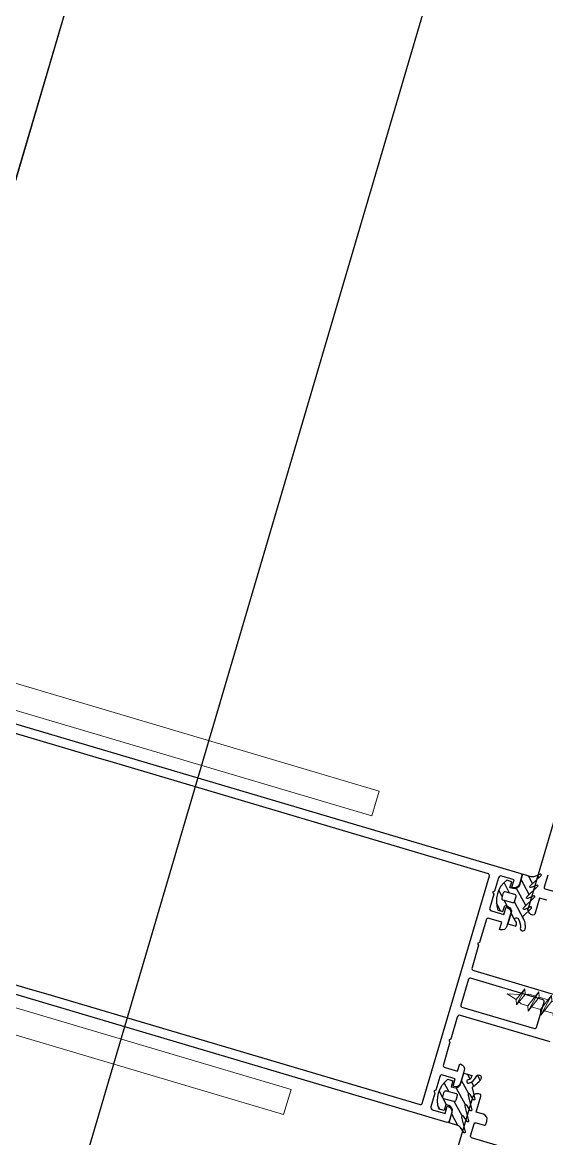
# Model space of a CAD drawing. Header units: millimetres. Extents: x 62878 to 70819, y -67946 to -61850.
# Drawn here: x 67826.36 to 67836.47, y -66081.67 to -66060.15 of the extents above; entities that cross this region are included whole.
import ezdxf

# ---------------------------------------------------------------- set-up
doc = ezdxf.new("R2010")
doc.units = ezdxf.units.MM
doc.layers.add('Dog_dos_yeni', color=63, linetype='Continuous', lineweight=5)
doc.layers.add('DOGRAMA', color=171, linetype='Continuous', lineweight=0)
doc.layers.add('ÇATI K', color=254, linetype='Continuous')
pattern_1 = [(118.5057849383402, (67796.42856037867, -66182.14120469373), (-0.1395045678384407, -0.07576303882639554), [])]

# ---------------------------------------------------------------- blocks, each defined once
blk = doc.blocks.new('a2we')
at = {"lineweight": 5, "ltscale": 0.5}
for p, q in [((-197.5747968978259, -417.6063757508618), (-196.5747276986959, -417.2423803302317)), ((-196.0144480926461, -415.2868589025547), (-196.5925912144022, -417.2488821181558)), ((-196.5747276986959, -417.2423803302317), (-194.1582851917165, -418.2620245979042)), ((-196.0144480926461, -415.2868589025547), (-195.4639709594615, -417.7110762494052)), ((-194.1582851917165, -418.2620245979042), (-197.5747968978259, -417.6063757508618)), ((-195.1583543907882, -418.6260200186506), (-197.5747968978259, -417.6063757508618)), ((-197.1143788935161, -419.7428166739272), (-197.1143788935161, -418.4283854465556)), ((-196.8896500078097, -417.895480952812), (-197.0961171580722, -418.3448917148726)), ((-194.1582851917165, -418.2620245979042), (-195.1583543907882, -418.6260200186506)), ((-195.1583543907882, -418.6260200186506), (-194.9264251741961, -419.2953524503964)), ((-194.9154016761394, -420.634479622855), (-194.9154016761394, -419.3608343693425)), ((-198.1144480926461, -420.1068120946153), (-197.1143788935161, -419.7428166739268)), ((-194.9154016761721, -421.4039929561312), (-198.1144480926461, -420.1068120946153)), ((-193.9153324771005, -421.0399975355008), (-198.1144480926461, -420.1068120946153)), ((-197.1143788935161, -419.7428166739268), (-193.9153324771005, -421.0399975355008)), ((-197.1143788935161, -419.7428166739268), (-193.9153324771005, -421.0399975355008)), ((-197.1143788935161, -422.2969096404012), (-197.1143788935162, -420.512330007273)), ((-193.9153324771005, -421.0399975355008), (-194.9154016761721, -421.4039929561312)), ((-194.9154016761721, -423.1885725893157), (-194.9154016761721, -421.4039929561312)), ((-198.1144480926461, -422.6609050610894), (-197.1143788935161, -422.2969096404012)), ((-194.9154016761721, -423.9580859226053), (-198.1144480926461, -422.6609050610894)), ((-193.9153324771005, -423.594090501975), (-198.1144480926461, -422.6609050610894)), ((-197.1143788935161, -422.2969096404012), (-193.9153324771005, -423.594090501975)), ((-197.1143788935161, -422.2969096404012), (-193.9153324771005, -423.594090501975)), ((-197.1143788935161, -424.8510026068752), (-197.1143788935162, -423.0664229737469)), ((-193.9153324771005, -423.594090501975), (-194.9154016761721, -423.9580859226053)), ((-198.1144480926461, -425.2149980275636), (-197.1143788935161, -424.8510026068752)), ((-194.9154016761721, -426.5121788890793), (-198.1144480926461, -425.2149980275636)), ((-193.9153324771005, -426.1481834684492), (-198.1144480926461, -425.2149980275636)), ((-197.1143788935161, -424.8510026068752), (-193.9153324771005, -426.1481834684492)), ((-197.1143788935161, -424.8510026068752), (-193.9153324771005, -426.1481834684492)), ((-197.1143788935161, -427.3050955733496), (-197.1143788935162, -425.6205159402211)), ((-194.9154016761721, -425.7426655557898), (-194.9154016761721, -423.9580859226053)), ((-198.1144480926461, -427.669090994038), (-197.1143788935161, -427.3050955733496)), ((-194.9154016761721, -428.9662718555534), (-198.1144480926461, -427.669090994038)), ((-193.9153324771005, -428.6022764349236), (-198.1144480926461, -427.669090994038)), ((-197.1143788935161, -427.3050955733496), (-193.9153324771005, -428.6022764349236)), ((-197.1143788935161, -427.3050955733496), (-193.9153324771005, -428.6022764349236)), ((-197.1143788935161, -429.5591885398237), (-197.1143788935161, -428.0237477951896)), ((-193.9153324771005, -426.1481834684492), (-194.9154016761721, -426.5121788890793)), ((-194.9154016761721, -428.1967585222638), (-194.9154016761721, -426.5121788890793)), ((-198.1144480926461, -429.9231839605702), (-197.1143788935161, -429.5591885398237)), ((-194.9154016761721, -431.2203648220857), (-198.1144480926461, -429.9231839605702)), ((-193.9153324771005, -430.8563694013976), (-198.1144480926461, -429.9231839605702)), ((-197.1143788935161, -429.5591885398237), (-193.9153324771005, -430.8563694013976)), ((-197.1143788935161, -429.5591885398237), (-193.9153324771005, -430.8563694013976)), ((-197.1143788935161, -431.8132815063559), (-197.1143788935161, -430.2778407616635)), ((-193.9153324771005, -428.6022764349236), (-194.9154016761721, -428.9662718555534)), ((-194.9154016761721, -430.450851488738), (-194.9154016761721, -428.9662718555534)), ((-198.1144480926461, -432.177276926986), (-197.1143788935161, -431.8132815063559)), ((-194.9154016761721, -433.4744577885599), (-198.1144480926461, -432.177276926986)), ((-193.9153324771005, -433.1104623678716), (-198.1144480926461, -432.177276926986)), ((-197.1143788935161, -431.8132815063559), (-193.9153324771005, -433.1104623678716)), ((-197.1143788935161, -431.8132815063559), (-193.9153324771005, -433.1104623678716)), ((-193.9153324771005, -430.8563694013976), (-194.9154016761721, -431.2203648220857)), ((-194.9154016761721, -432.7049444552304), (-194.9154016761721, -431.2203648220857)), ((-198.1144480926461, -434.4313698935184), (-197.1143788935161, -434.0673744728301)), ((-194.9154016761721, -435.7285507550341), (-198.1144480926461, -434.4313698935184)), ((-193.9153324771005, -435.364555334404), (-198.1144480926461, -434.4313698935184)), ((-197.1143788935161, -434.0673744728301), (-197.1143788935161, -432.5319337281958)), ((-197.1143788935161, -434.0673744728301), (-193.9153324771005, -435.364555334404)), ((-197.1143788935161, -434.0673744728301), (-193.9153324771005, -435.364555334404)), ((-193.9153324771005, -433.1104623678716), (-194.9154016761721, -433.4744577885599)), ((-194.9154016761721, -434.9590374217446), (-194.9154016761721, -433.4744577885599)), ((-198.1144480926461, -436.7282294008277), (-197.1143788935161, -436.3642339800811)), ((-194.9154016761721, -438.0254102623434), (-198.1144480926461, -436.7282294008277)), ((-193.9153324771005, -437.6614148416551), (-198.1144480926461, -436.7282294008277)), ((-197.1143788935161, -436.3642339800811), (-197.1143788935161, -434.7860266946118)), ((-197.1143788935161, -436.3642339800811), (-193.9153324771005, -437.6614148416551)), ((-197.1143788935161, -436.3642339800811), (-193.9153324771005, -437.6614148416551)), ((-193.9153324771005, -435.364555334404), (-194.9154016761721, -435.7285507550341)), ((-194.9154016761721, -437.2558969289955), (-194.9154016761721, -435.7285507550341)), ((-198.1144480926461, -439.0250889080787), (-197.1143788935161, -438.6610934873901)), ((-197.1143788935161, -438.6610934873901), (-197.1143788935161, -437.1337473134849)), ((-197.1143788935161, -438.6610934873901), (-193.9153324771005, -439.9582743489061)), ((-197.1143788935161, -438.6610934873901), (-193.9153324771005, -439.9582743489061)), ((-193.9153324771005, -437.6614148416551), (-194.9154016761721, -438.0254102623434)), ((-194.9154016761721, -439.5527564362646), (-194.9154016761721, -438.0254102623434)), ((-194.9154016761721, -440.3222697695944), (-198.1144480926461, -439.0250889080787)), ((-193.9153324771005, -439.9582743489061), (-198.1144480926461, -439.0250889080787)), ((-198.1144480926461, -441.3219484153295), (-197.1143788935161, -440.9579529946993)), ((-197.1143788935161, -440.9579529946993), (-197.1143788935161, -439.430606820736)), ((-197.1143788935161, -440.9579529946993), (-193.9153324771005, -442.2551338562151)), ((-193.9153324771005, -439.9582743489061), (-194.9154016761721, -440.3222697695944)), ((-194.9154016761721, -441.849615943574), (-194.9154016761721, -440.3222697695944)), ((-194.9154016761721, -442.6191292769035), (-198.1144480926461, -441.3219484153295)), ((-193.9153324771005, -442.2551338562151), (-198.1144480926461, -441.3219484153295)), ((-197.1143788935161, -443.2537258831643), (-197.1143788935161, -441.7274663280053)), ((-193.9153324771005, -442.2551338562151), (-194.9154016761721, -442.6191292769035)), ((-194.9154016761721, -444.1453888320787), (-194.9154016761721, -442.6191292769035)), ((-198.1144480926461, -443.6177213039109), (-197.1143788935161, -443.2537258831643)), ((-194.9154016761721, -444.9149021654266), (-198.1144480926461, -443.6177213039109)), ((-193.9153324771005, -444.5509067447383), (-198.1144480926461, -443.6177213039109)), ((-197.1143788935161, -443.2537258831643), (-193.9153324771005, -444.5509067447383)), ((-197.1143788935161, -445.5538642814245), (-197.1143788935161, -444.0232392165685)), ((-193.9153324771005, -444.5509067447383), (-194.9154016761721, -444.9149021654266)), ((-194.9154016761721, -446.4455272302989), (-194.9154016761721, -444.9149021654266)), ((-198.1144480926461, -445.9178597020545), (-197.1143788935161, -445.5538642814245)), ((-193.9153324771005, -446.8510451429402), (-198.1144480926461, -445.9178597020545)), ((-194.9154016761721, -447.2150405636282), (-198.1144480926461, -445.9178597020545)), ((-197.1143788935161, -445.5538642814245), (-193.9153324771005, -446.8510451429402)), ((-197.1143788935161, -445.5538642814245), (-193.9153324771005, -446.8510451429402)), ((-197.1143788935161, -447.8540026795677), (-197.1143788935161, -446.3233776147298)), ((-193.9153324771005, -446.8510451429402), (-194.9154016761721, -447.2150405636282)), ((-194.9154016761721, -448.7456656284821), (-194.9154016761721, -447.2150405636282)), ((-197.1143788935161, -447.8540026795677), (-198.1144480926461, -448.2179981003141)), ((-194.9154016761721, -449.5151789618299), (-198.1144480926461, -448.2179981003141)), ((-198.1144480926461, -448.2179981003141), (-193.9153324771005, -449.1511835411412)), ((-193.9153324771005, -449.1511835411412), (-197.1143788935161, -447.8540026795677)), ((-197.1143788935161, -450.1541410778275), (-197.1143788935161, -448.6235160129718)), ((-193.9153324770423, -449.1511835411412), (-194.9154016761721, -449.5151789618299)), ((-194.9154016761723, -451.0458040266858), (-194.9154016761721, -449.5151789618299)), ((-198.1144480926461, -450.5181364984577), (-197.1143788935161, -450.1541410778275)), ((-194.9154016761721, -451.8153173600317), (-198.1144480926461, -450.5181364984577)), ((-193.9153324770423, -451.4513219393434), (-198.1144480926461, -450.5181364984577)), ((-197.1143788935161, -450.1541410778275), (-193.9153324770423, -451.4513219393434)), ((-197.1143788935161, -453.2868589025547), (-197.1143788935162, -450.9236544111328)), ((-193.9153324770423, -451.4513219393434), (-194.9154016761721, -451.8153173600317)), ((-192.7980524524961, -453.2868589025547), (-199.230843732796, -453.2868589025547)), ((-199.230843732796, -454.5827171301502), (-199.230843732796, -453.2868589025547)), ((-194.9154016761721, -453.2868589025547), (-194.9154016761721, -451.8153173600317)), ((-192.7980524524961, -454.5827171301502), (-192.7980524524961, -453.2868589025547))]:
    blk.add_line(p, q, dxfattribs=at)
blk.add_lwpolyline([(-196.4690204826777, -455.6637351848848), (-196.1125089353335, -455.3998333582319), (-195.9163872499585, -455.3998333582319), (-195.5598757026143, -455.6637351848848)], dxfattribs=at)
for centre, radius, start, end in [((-196.9143788935627, -418.4283854465556), 0.2, 155.3251238657465, 180), ((-195.115401676151, -419.3608343693425), 0.2, 0, 19.11162363728389), ((-195.6603624057317, -449.5292358589606), 6.187568978619671, 234.757305859688, 262.4904896380407), ((-196.3685337795604, -449.5292358589606), 6.187568978619673, 277.5095103619591, 305.2426941403116)]:
    blk.add_arc(centre, radius, start, end, dxfattribs=at)

msp = doc.modelspace()

# ---------------------------------------------------------------- hatches: boundary and pattern name
at = {"layer": 'DOGRAMA', "lineweight": -2}
h = msp.add_hatch(dxfattribs=at)
h.set_pattern_fill('ANSI31', color=256, scale=0.05, angle=73.50578493834035, style=0)
h.set_pattern_definition(pattern_1)
edge = h.paths.add_edge_path()
edge.add_arc((67836.20353708512, -66076.52089854349), 0.09999999992049297, 253.50578495213472, 293.50578495286345, ccw=False)
edge.add_line((67836.17514523168, -66076.61678338402), (67836.00918968461, -66076.56764333695))
edge.add_line((67836.00918968461, -66076.56764333695), (67835.94672760696, -66076.77858998626))
edge.add_arc((67835.85084276638, -66076.7501981328), 0.09999999998843902, 253.5057849456145, 343.50578494561444, ccw=False)
edge.add_line((67835.8224509129, -66076.84608297338), (67835.76492000854, -66076.8290478613))
edge.add_line((67835.76492000854, -66076.8290478613), (67835.79899023271, -66076.7139860526))
edge.add_line((67835.79899023271, -66076.7139860526), (67835.70310539211, -66076.68559419911))
edge.add_arc((67836.00146919403, -66077.08681613479), 0.4999999999685428, 126.6358872954472, 200.3756825865904)
edge.add_line((67835.53275427123, -66077.26090324264), (67835.62863911179, -66077.28929509614))
edge.add_line((67835.62863911179, -66077.28929509614), (67835.662709336, -66077.17423328738))
edge.add_line((67835.662709336, -66077.17423328738), (67835.72024024036, -66077.19126839949))
edge.add_arc((67835.69184838686, -66077.28715324007), 0.09999999999670213, -16.494215070374594, 73.5057849296254, ccw=False)
edge.add_line((67835.78773322745, -66077.31554509357), (67835.72527114979, -66077.52649174289))
edge.add_line((67835.72527114979, -66077.52649174289), (67835.87818350438, -66077.57176965273))
edge.add_line((67835.87818350438, -66077.57176965273), (67835.88939243622, -66077.53391489829))
edge.add_arc((67835.82706728984, -66077.51546019354), 0.06499999999486282, 343.5057849475727, 411.9151204644548)
edge.add_arc((67835.8873248836, -66077.43856905444), 0.03268943073119934, 38.07550584531651, 231.9151204660589, ccw=False)
edge.add_arc((67835.72388118788, -66077.56998630475), 0.2424115901299615, -6.803520837197027, 38.70325156804438, ccw=False)
edge.add_arc((67836.01291369153, -66077.61163458592), 0.05002797726847832, 165.0203900031464, 342.533626320874)
edge.add_arc((67835.69135189528, -66077.58362415392), 0.3717812401285248, 353.3542853633724, 390.0058058524869)
edge.add_arc((67836.03186289401, -66077.39024392323), 0.01999999998145925, 133.5057850616022, 201.8914479351491, ccw=False)
edge.add_line((67836.01809433778, -66077.37573782593), (67836.17768920973, -66077.22425731989))
edge.add_arc((67836.16736279258, -66077.21337774688), 0.0149999999963509, 313.5057849044397, 473.5057849307029)
edge.add_line((67836.1613801677, -66077.19962244976), (67836.0484733688, -66077.24872927873))
edge.add_arc((67836.04049653563, -66077.23038888256), 0.01999999998142972, 133.5057849437303, 293.5057849561888, ccw=False)
edge.add_line((67836.02672797942, -66077.21588278523), (67836.24015128743, -66077.01331067058))
edge.add_arc((67836.22982487027, -66077.00243109759), 0.01499999999581427, 313.5057849830209, 473.5057850326466)
edge.add_line((67836.22384224537, -66076.98867580046), (67836.11093544649, -66077.03778262943))
edge.add_arc((67836.10295861331, -66077.01944223326), 0.01999999998142972, 133.5057849437303, 293.5057849561888, ccw=False)
edge.add_line((67836.0891900571, -66077.00493613593), (67836.30261336509, -66076.80236402128))
edge.add_arc((67836.29228694794, -66076.79148444829), 0.01499999998579632, 313.5057849427054, 473.5057849307029)
edge.add_line((67836.28630432306, -66076.77772915116), (67836.17339752411, -66076.82683598014))
edge.add_arc((67836.16542069096, -66076.80849558396), 0.01999999998316629, 133.5057848832571, 293.5057848631041, ccw=False)
edge.add_line((67836.15165213478, -66076.79398948663), (67836.36507544272, -66076.59141737201))
edge.add_arc((67836.35474902557, -66076.58053779899), 0.01500000000690547, 313.5057848661739, 473.5057848353924)
edge.add_line((67836.34876640071, -66076.56678250183), (67836.24342125101, -66076.61260052436))
edge = h.paths.add_edge_path(flags=16)
edge.add_line((67835.62723607916, -66077.0594377531), (67835.81575148227, -66077.11525785633))
edge.add_arc((67835.82426903832, -66077.08649240417), 0.0299999999914651, 253.5057849195613, 343.5057849462098)
edge.add_line((67835.85303449049, -66077.0950099602), (67835.8814263439, -66076.99912511962))
edge.add_arc((67835.85266089175, -66076.99060756355), 0.02999999998164358, 343.5057848850222, 433.5057848929129)
edge.add_line((67835.86117844781, -66076.96184211138), (67835.67266304482, -66076.90602200814))
edge.add_arc((67835.66414548876, -66076.93478746034), 0.03000000002350282, 73.50578490869428, 155.7393507347657)
edge.add_arc((67836.00146919402, -66077.0868161348), 0.3999999999959435, 155.7393507670981, 171.2722191038796)
edge.add_arc((67835.63575363524, -66077.03067230094), 0.02999999998428862, 171.2722190389145, 253.5057848583738)
h = msp.add_hatch(dxfattribs=at)
h.set_pattern_fill('ANSI31', color=256, scale=0.05, angle=73.50578493834035, style=0)
h.set_pattern_definition(pattern_1)
edge = h.paths.add_edge_path()
edge.add_arc((67834.72716070387, -66081.50691025423), 0.1000000000046983, 33.50578493974688, 73.50578493998715)
edge.add_line((67834.75555255736, -66081.41102541363), (67834.5895970104, -66081.36188536663))
edge.add_line((67834.5895970104, -66081.36188536663), (67834.65205908805, -66081.1509387173))
edge.add_arc((67834.55617424748, -66081.12254686383), 0.09999999997448594, 343.5057849432472, 433.5057849352527)
edge.add_line((67834.58456610097, -66081.02666202326), (67834.52703519654, -66081.00962691115))
edge.add_line((67834.52703519654, -66081.00962691115), (67834.49296497245, -66081.12468871985))
edge.add_line((67834.49296497245, -66081.12468871985), (67834.39708013184, -66081.09629686635))
edge.add_arc((67834.86579505465, -66080.92220975852), 0.4999999999815609, 126.6358872921189, 200.3756825844466, ccw=False)
edge.add_line((67834.56743125274, -66080.5209878228), (67834.66331609333, -66080.54937967632))
edge.add_line((67834.66331609333, -66080.54937967632), (67834.62924586915, -66080.66444148503))
edge.add_line((67834.62924586915, -66080.66444148503), (67834.68677677351, -66080.68147659712))
edge.add_arc((67834.71516862696, -66080.58559175658), 0.09999999994244822, 253.5057849465073, 343.5057849545019)
edge.add_line((67834.8110534675, -66080.61398361002), (67834.87351554522, -66080.4030369607))
edge.add_line((67834.87351554522, -66080.4030369607), (67835.02642789984, -66080.44831487056))
edge.add_line((67835.02642789984, -66080.44831487056), (67835.01521896804, -66080.486169625))
edge.add_arc((67834.95289382165, -66080.46771492025), 0.06499999999486282, 275.0964494413667, 343.50578494757275, ccw=False)
edge.add_arc((67834.96157182509, -66080.56501814285), 0.03268943072388768, 95.09644933411863, 288.936063981667)
edge.add_arc((67834.89603114197, -66080.36579777687), 0.2424115901236409, 288.3083182991797, 333.8150907070665)
edge.add_arc((67835.16114220474, -66080.48823344112), 0.05002797725810077, -15.522056423503273, 161.9911798756479, ccw=False)
edge.add_arc((67834.87617159986, -66080.3366474013), 0.3717812401355381, 297.0057640200754, 333.65728450963934, ccw=False)
edge.add_arc((67835.05649592604, -66080.68424888472), 0.01999999999651244, 125.1201220726177, 193.5057849840046)
edge.add_line((67835.03704899915, -66080.68891975551), (67835.08843752957, -66080.90287322194))
edge.add_arc((67835.07385233439, -66080.90637637502), 0.01499999999798878, -146.49421502934388, 13.505784876440828, ccw=False)
edge.add_line((67835.06134488303, -66080.91465669268), (67834.99337803721, -66080.81199251316))
edge.add_arc((67834.97670143541, -66080.8230329367), 0.01999999998634531, 33.5057849974238, 193.5057849937406)
edge.add_line((67834.95725450854, -66080.8277038075), (67835.02597545192, -66081.11381987123))
edge.add_arc((67835.01139025672, -66081.11732302433), 0.01500000001893529, -146.4942150600275, 13.50578497155368, ccw=False)
edge.add_line((67834.99888280535, -66081.12560334199), (67834.93091595953, -66081.02293916246))
edge.add_arc((67834.91423935772, -66081.03397958599), 0.01999999999044617, 33.50578493965019, 193.5057849434693)
edge.add_line((67834.89479243083, -66081.03865045677), (67834.96351337423, -66081.32476652054))
edge.add_arc((67834.94892817904, -66081.32826967361), 0.01499999999798878, -146.4942150756916, 13.505784876440828, ccw=False)
edge.add_line((67834.93642072768, -66081.33654999126), (67834.8684538819, -66081.23388581176))
edge.add_arc((67834.8517772801, -66081.24492623529), 0.01999999999044617, 33.50578493965019, 193.5057849029339)
edge.add_line((67834.83233035321, -66081.24959710606), (67834.90105129656, -66081.53571316985))
edge.add_arc((67834.88646610142, -66081.53921632294), 0.01499999995893878, -146.49421502998842, 13.505784969431886, ccw=False)
edge.add_line((67834.8739586501, -66081.54749664057), (67834.81054371296, -66081.45170813655))
edge = h.paths.add_edge_path(flags=16)
edge.add_line((67834.53698890543, -66080.7414156319), (67834.72550430842, -66080.79723573517))
edge.add_arc((67834.71698675239, -66080.82600118734), 0.02999999998320198, -16.49421502714182, 73.50578497285818, ccw=False)
edge.add_line((67834.74575220456, -66080.83451874336), (67834.71736035106, -66080.93040358396))
edge.add_arc((67834.68859489891, -66080.92188602792), 0.02999999997338046, 253.50578493831898, 343.50578493831904, ccw=False)
edge.add_line((67834.68007734287, -66080.95065148007), (67834.49156193982, -66080.89483137683))
edge.add_arc((67834.50007949586, -66080.8660659247), 0.02999999995942738, 171.2722190896379, 253.50578493042832, ccw=False)
edge.add_arc((67834.86579505476, -66080.92220975853), 0.400000000101941, 155.7393507786069, 171.2722191146511, ccw=False)
edge.add_arc((67834.52847134937, -66080.77018108408), 0.03000000000573581, 73.505784927452, 155.7393507601034, ccw=False)

# ---------------------------------------------------------------- linework, layer by layer
msp.add_lwpolyline([(68896.02066502631, -63031.43519410248), (69030.25944186504, -63071.18378898385), (69185.2789618937, -62547.65255934227), (68892.99857577804, -62461.10726346668, 1.044367817173394), (68063.1984222013, -62298.72991434322, 0.2043746373996395), (63106.96025407397, -62494.78258919505, 0.3539527355379972), (62932.93996584662, -62997.825353625), (63753.18486962488, -65779.59786478638), (64154.95366467919, -67142.15251756221), (65336.72250243354, -66792.62198400985), (65336.69978150922, -66829.11190277508), (65270.53542169294, -66829.0707046726, 0.6267890062731037), (65270.19918370779, -67369.07059999109), (65531.84452784718, -67369.23351688065, 0.9262424964682344), (66130.08755876668, -67369.60602071379), (66391.73290290477, -67369.76893760463, 0.6267427171847498), (66392.06914089088, -66829.76904228561), (66326.14716633759, -66829.72799510749), (66326.16988726193, -66793.2380763422), (67506.155742504, -67144.12829054108), (68467.02457055586, -63899.0863823687), (68625.20366853199, -63946.03714330423), (68896.02440533682, -63031.42256234252)], format="xyb")
at = {"layer": 'Dog_dos_yeni'}
msp.add_lwpolyline([(67820.31933219709, -66083.39391390234), (67825.1459472896, -66067.0934910014), (67825.62537149253, -66067.23545026882), (67824.13479918454, -66072.2694044), (67833.24385904099, -66074.9666304811), (67833.10189977355, -66075.44605468406), (67823.9928399172, -66072.74882860297), (67822.43128797546, -66078.02249483562), (67831.5403478319, -66080.7197209167), (67831.39838856444, -66081.19914511968), (67822.28932870805, -66078.5019190386), (67820.79875640007, -66083.53587316976), (67820.31933219709, -66083.39391390234)], close=True, dxfattribs=at)
at = {"layer": 'DOGRAMA', "lineweight": -2}
msp.add_lwpolyline([(66522.14423307081, -66852.65293908927), (67506.15571104952, -67144.12828122707), (68892.83019807414, -62461.05740621478)], dxfattribs=at)
at = {"layer": 'DOGRAMA', "lineweight": -2, "ltscale": 0.5}
for points in [[(67825.86832254753, -66073.5648953302), (67835.97458474609, -66076.55739668752, -0.4142135623732619), (67835.9948326422, -66076.59467969574), (67835.9465664913, -66076.75768392473, -0.4142135623730951), (67835.82228979722, -66076.82517691188), (67835.80311282905, -66076.81949854117), (67835.8457006093, -66076.67567128029), (67835.60598850786, -66076.60469164659, 0.4142135623730951), (67835.54385016082, -66076.63843814013), (67835.46719215641, -66076.89732720975), (67835.4299091482, -66076.91757510586), (67835.45015704428, -66076.95485811408), (67835.37349903985, -66077.2137471837, 0.4142135623730951), (67835.40724553337, -66077.27588553075), (67835.64695763492, -66077.34686516442), (67835.68954541514, -66077.20303790354), (67835.70872238325, -66077.20871627424, -0.4142135623728953), (67835.77621537037, -66077.33299296831), (67835.70523573668, -66077.57270506982, -0.4142135623729619), (67835.58095904253, -66077.64019805689), (67835.56178207442, -66077.63451968622), (67835.6043698547, -66077.49069242533), (67835.36465775319, -66077.41971279161, 0.4142135623731395), (67835.30251940618, -66077.45345928517), (67835.17564784552, -66077.88192935236), (67835.1383648373, -66077.90217724848), (67835.15861273339, -66077.93946025672), (67835.0327967981, -66078.36436527081, 0.4142135623730951), (67835.06654329161, -66078.42650361785), (67836.7924704223, -66078.93755698059)], [(67836.47449351256, -66077.07044271387), (67836.33546049366, -66077.02927452633), (67836.24460656254, -66077.33610601624, -0.4142135623730951), (67836.20732355438, -66077.35635391237), (67836.18814658618, -66077.35067554167, -0.4142135623730951), (67836.12065359912, -66077.2263988476), (67836.76798785856, -66075.04022448206, -0.4142135623730951)], [(67836.49287341523, -66076.58571373891), (67836.42473296687, -66076.81583735632, 0.4142135623730951), (67836.44498086305, -66076.85312036457), (67836.598396608, -66076.89854733019, -0.4142135623730951)], [(67836.53694374094, -66079.8005205459), (67834.81101661024, -66079.2894671832, 0.4142135623730951), (67834.7488782632, -66079.32321367676), (67834.62306232788, -66079.74811869086), (67834.58577931958, -66079.76836658697), (67834.60602721573, -66079.80564959522), (67834.4791556551, -66080.2341196624, 0.4142135623730951), (67834.51290214868, -66080.29625800945), (67834.75261425009, -66080.36723764315), (67834.79520203036, -66080.22341038224), (67834.81437899845, -66080.22908875298, -0.4142135623729619), (67834.88187198559, -66080.35336544702), (67834.81089235184, -66080.5930775485, -0.4142135623728953), (67834.68661565782, -66080.66057053563), (67834.66743868968, -66080.65489216494), (67834.7100264699, -66080.51106490403), (67834.47031436843, -66080.44008527031, 0.4142135623730951), (67834.40817602139, -66080.47383176387), (67834.33151801699, -66080.73272083349), (67834.29423500874, -66080.7529687296), (67834.31448290484, -66080.79025173785), (67834.23782490048, -66081.04914080743, 0.4142135623730951), (67834.27157139403, -66081.11127915449), (67834.5112834955, -66081.1822587882), (67834.55387127574, -66081.03843152733), (67834.57304824387, -66081.04410989801, -0.4142135623728953), (67834.64054123097, -66081.16838659206), (67834.59227508001, -66081.3313908211, -0.4142135623729288), (67834.55499207182, -66081.35163871721), (67824.44872987326, -66078.35913735989, -0.4142135623729288)], [(67835.91232296424, -66081.90998703899), (67835.02538818875, -66081.64736239427, -0.4142135623730951), (67835.00514029263, -66081.61007938605), (67835.073280741, -66081.3799557686, -0.4142135623730951), (67835.11056374919, -66081.35970787247), (67835.26397949415, -66081.40513483805, 0.4142135623730951), (67835.30126250241, -66081.38488694193), (67835.31545842913, -66081.33694452164), (67835.32113679984, -66081.31776755351, 0.4142135623730951), (67835.25364381273, -66081.19349085943), (67835.11461079385, -66081.15232267189), (67835.205464725, -66080.84549118196, 0.4142135623730951), (67835.18521682886, -66080.80820817374), (67835.16603986075, -66080.80252980306, 0.4142135623730951), (67835.04176316664, -66080.87002279017), (67834.39442890725, -66083.0561971557, 0.4142135623730951)]]:
    msp.add_lwpolyline(points, format="xyb", dxfattribs=at)
msp.add_lwpolyline([(67828.11845338548, -66074.41889252691), (67827.7828564434, -66074.31952103971), (67825.98980992427, -66073.7885933795, 0.4142135623730953), (67825.95252691608, -66073.80884127565), (67824.65218002647, -66078.20036697487, 0.4142135623730951), (67824.67242792257, -66078.2376499831), (67826.46547444168, -66078.76857764328), (67826.80107138376, -66078.86794913046), (67834.03078836453, -66081.00869488325, 0.4142135623730951), (67834.06807137278, -66080.98844698709), (67835.36841826237, -66076.59692128791, 0.4142135623722071), (67835.34817036625, -66076.55963827971)], format="xyb", close=True, dxfattribs=at)
at = {"layer": 'DOGRAMA', "lineweight": -2}
for points in [[(67836.24342125101, -66076.61260052436, -0.176326980708443), (67836.17514523168, -66076.61678338402), (67836.00918968461, -66076.56764333695), (67835.94672760696, -66076.77858998626, -0.4142135623726288), (67835.8224509129, -66076.84608297338), (67835.76492000854, -66076.8290478613), (67835.79899023271, -66076.7139860526), (67835.70310539211, -66076.68559419911, 0.3333333333332321), (67835.53275427123, -66077.26090324264), (67835.62863911179, -66077.28929509614), (67835.662709336, -66077.17423328738), (67835.72024024036, -66077.19126839949, -0.4142135623730951), (67835.78773322745, -66077.31554509357), (67835.72527114979, -66077.52649174289), (67835.87818350438, -66077.57176965273), (67835.88939243622, -66077.53391489829, 0.3076847592325163), (67835.86716112154, -66077.46429883449, -1.128701775594264), (67835.91305796214, -66077.41840950208, -0.2012120834862478), (67835.9645857714, -66077.59870359038, 0.9785310008383128), (67836.06063504223, -66077.62665028422, 0.1612998685773607), (67836.0133050557, -66077.39770090899, -0.3075716929248266), (67836.01809433778, -66077.37573782593), (67836.17768920973, -66077.22425731989, 0.8390996311771568), (67836.1613801677, -66077.19962244976), (67836.0484733688, -66077.24872927873, -0.8390996311749109), (67836.02672797942, -66077.21588278523), (67836.24015128743, -66077.01331067058, 0.8390996311813727), (67836.22384224537, -66076.98867580046), (67836.11093544649, -66077.03778262943, -0.8390996311751685), (67836.0891900571, -66077.00493613593), (67836.30261336509, -66076.80236402128, 0.8390996311750223), (67836.28630432306, -66076.77772915116), (67836.17339752411, -66076.82683598014, -0.8390996311790603), (67836.15165213478, -66076.79398948663), (67836.36507544272, -66076.59141737201, 0.8390996311813727), (67836.34876640071, -66076.56678250183)], [(67835.62723607916, -66077.0594377531), (67835.81575148227, -66077.11525785633, 0.414213562374205), (67835.85303449049, -66077.0950099602), (67835.8814263439, -66076.99912511962, 0.4142135623730951), (67835.86117844781, -66076.96184211138), (67835.67266304482, -66076.90602200814, 0.3750467088372598), (67835.63679491806, -66076.92246081104, 0.0678788880673013), (67835.6061010224, -66077.02612009816, 0.3750467088370437)], [(67834.81054371296, -66081.45170813655, 0.176326980708443), (67834.75555255736, -66081.41102541363), (67834.5895970104, -66081.36188536663), (67834.65205908805, -66081.1509387173, 0.4142135623726288), (67834.58456610097, -66081.02666202326), (67834.52703519654, -66081.00962691115), (67834.49296497245, -66081.12468871985), (67834.39708013184, -66081.09629686635, -0.3333333333332321), (67834.56743125274, -66080.5209878228), (67834.66331609333, -66080.54937967632), (67834.62924586915, -66080.66444148503), (67834.68677677351, -66080.68147659712, 0.4142135623730951), (67834.8110534675, -66080.61398361002), (67834.87351554522, -66080.4030369607), (67835.02642789984, -66080.44831487056), (67835.01521896804, -66080.486169625, -0.3076847592325163), (67834.9586679389, -66080.53245794743, 1.128701775594264), (67834.97217996552, -66080.59593846362, 0.2012120834862478), (67835.11356515138, -66080.47276662175, -0.9785310008383128), (67835.20934553692, -66080.50162139373, -0.1612998685773607), (67835.04499007508, -66080.66788993018, 0.3075716929248266), (67835.03704899915, -66080.68891975551), (67835.08843752957, -66080.90287322194, -0.8390996311771568), (67835.06134488303, -66080.91465669268), (67834.99337803721, -66080.81199251316, 0.8390996311749109), (67834.95725450854, -66080.8277038075), (67835.02597545192, -66081.11381987123, -0.8390996311813727), (67834.99888280535, -66081.12560334199), (67834.93091595953, -66081.02293916246, 0.8390996311751685), (67834.89479243083, -66081.03865045677), (67834.96351337423, -66081.32476652054, -0.8390996311750223), (67834.93642072768, -66081.33654999126), (67834.8684538819, -66081.23388581176, 0.8390996311790603), (67834.83233035321, -66081.24959710606), (67834.90105129656, -66081.53571316985, -0.8390996311813727), (67834.8739586501, -66081.54749664057)], [(67834.53698890543, -66080.7414156319), (67834.72550430842, -66080.79723573517, -0.414213562374205), (67834.74575220456, -66080.83451874336), (67834.71736035106, -66080.93040358396, -0.4142135623730951), (67834.68007734287, -66080.95065148007), (67834.49156193982, -66080.89483137683, -0.3750467088372598), (67834.47042688302, -66080.86151372195, -0.0678788880673013), (67834.50112077867, -66080.75785443479, -0.3750467088370437)]]:
    msp.add_lwpolyline(points, format="xyb", close=True, dxfattribs=at)
at = {"layer": 'DOGRAMA', "lineweight": -2, "ltscale": 5}
msp.add_lwpolyline([(67836.40185803057, -66078.98876205298), (67835.00193935791, -66078.5742409921, 0.4142135623730951), (67834.96465634968, -66078.59448888824), (67834.81701871156, -66079.09309005932, 0.4142135623730951), (67834.83726660768, -66079.13037306754), (67836.23718528039, -66079.54489412844, 0.4142135623730951), (67836.27446828858, -66079.5246462323), (67836.4221059267, -66079.0260450612, 0.4142135623730951)], format="xyb", close=True, dxfattribs=at)
at = {"layer": 'ÇATI K', "color": 0}
msp.add_line((68230.55789600135, -64714.94603465045), (67736.63792858963, -66390.56612160095), dxfattribs=at)

# ---------------------------------------------------------------- block references
at = {"layer": 'DOGRAMA', "linetype": 'ByBlock', "lineweight": -2, "xscale": 0.09999999999876999, "yscale": 0.09999999999876999, "zscale": 0.09999999999876999, "rotation": 73.50578493445082}
msp.add_blockref('a2we', (67801.45704821558, -66048.28742925593), dxfattribs=at)

doc.saveas('drawing.dxf')
